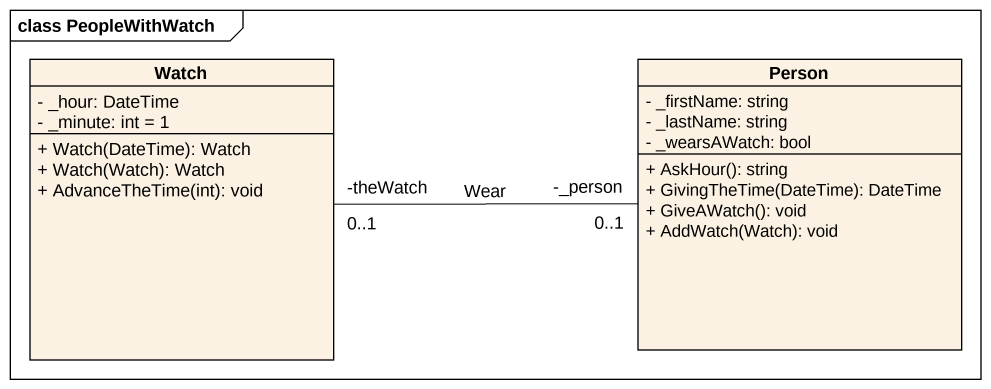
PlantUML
@startuml
mainframe class PeopleWithWatch
hide circle
hide empty members
skinparam classAttributeIconSize 0
class Watch {
  - _hour: DateTime
  - _minute: int = 1
  + Watch(DateTime): Watch
  + Watch(Watch): Watch
  + AdvanceTheTime(int): void
}
class "Person" as Person_ {
  - _firstName: string
  - _lastName: string
  - _wearsAWatch: bool
  + AskHour(): string
  + GivingTheTime(DateTime): DateTime
  + GiveAWatch(): void
  + AddWatch(Watch): void
}
Watch "-theWatch\n0..1" -right- "-_person\n0..1" Person_ : Wear
@enduml
